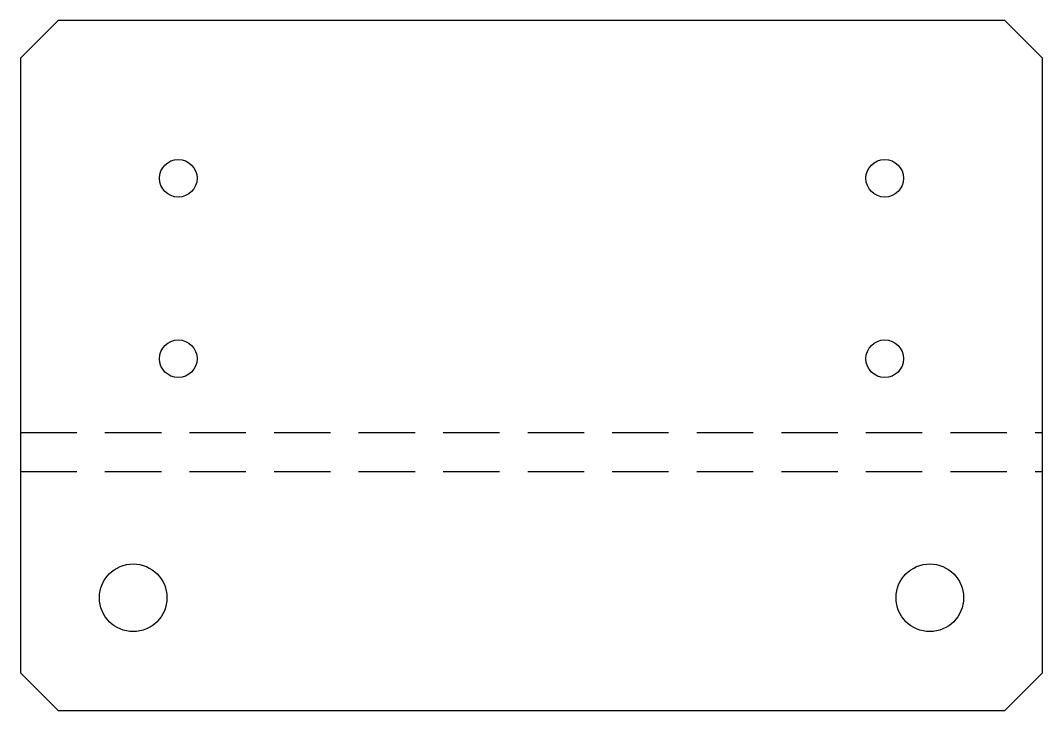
# Model space of a CAD drawing. Header units: inches. Extents: x 0 to 136, y 0 to 92.
import ezdxf

# ---------------------------------------------------------------- set-up
doc = ezdxf.new("R2010")
doc.units = ezdxf.units.IN
doc.header["$LTSCALE"] = 15
doc.header["$MEASUREMENT"] = 0
doc.linetypes.add('DASHED', pattern=[0.75, 0.5, -0.25])

msp = doc.modelspace()

# ---------------------------------------------------------------- linework, layer by layer
for p, q in [((5, 91.8), (0, 86.8)), ((131, 91.8), (5, 91.8)), ((136, 86.8), (131, 91.8)), ((0, 86.8), (0, 5)), ((136, 5), (136, 86.8)), ((0, 5), (5, 0)), ((131, 0), (136, 5)), ((5, 0), (131, 0))]:
    msp.add_line(p, q)
at = {"linetype": 'DASHED'}
for p, q in [((0, 37), (136, 37)), ((0, 31.8), (136, 31.8))]:
    msp.add_line(p, q, dxfattribs=at)
for centre, radius in [((21, 70.8), 2.5), ((115, 70.8), 2.5), ((21, 46.8), 2.5), ((115, 46.8), 2.5), ((15, 15), 4.5), ((121, 15), 4.5)]:
    msp.add_circle(centre, radius)

doc.saveas('drawing.dxf')
